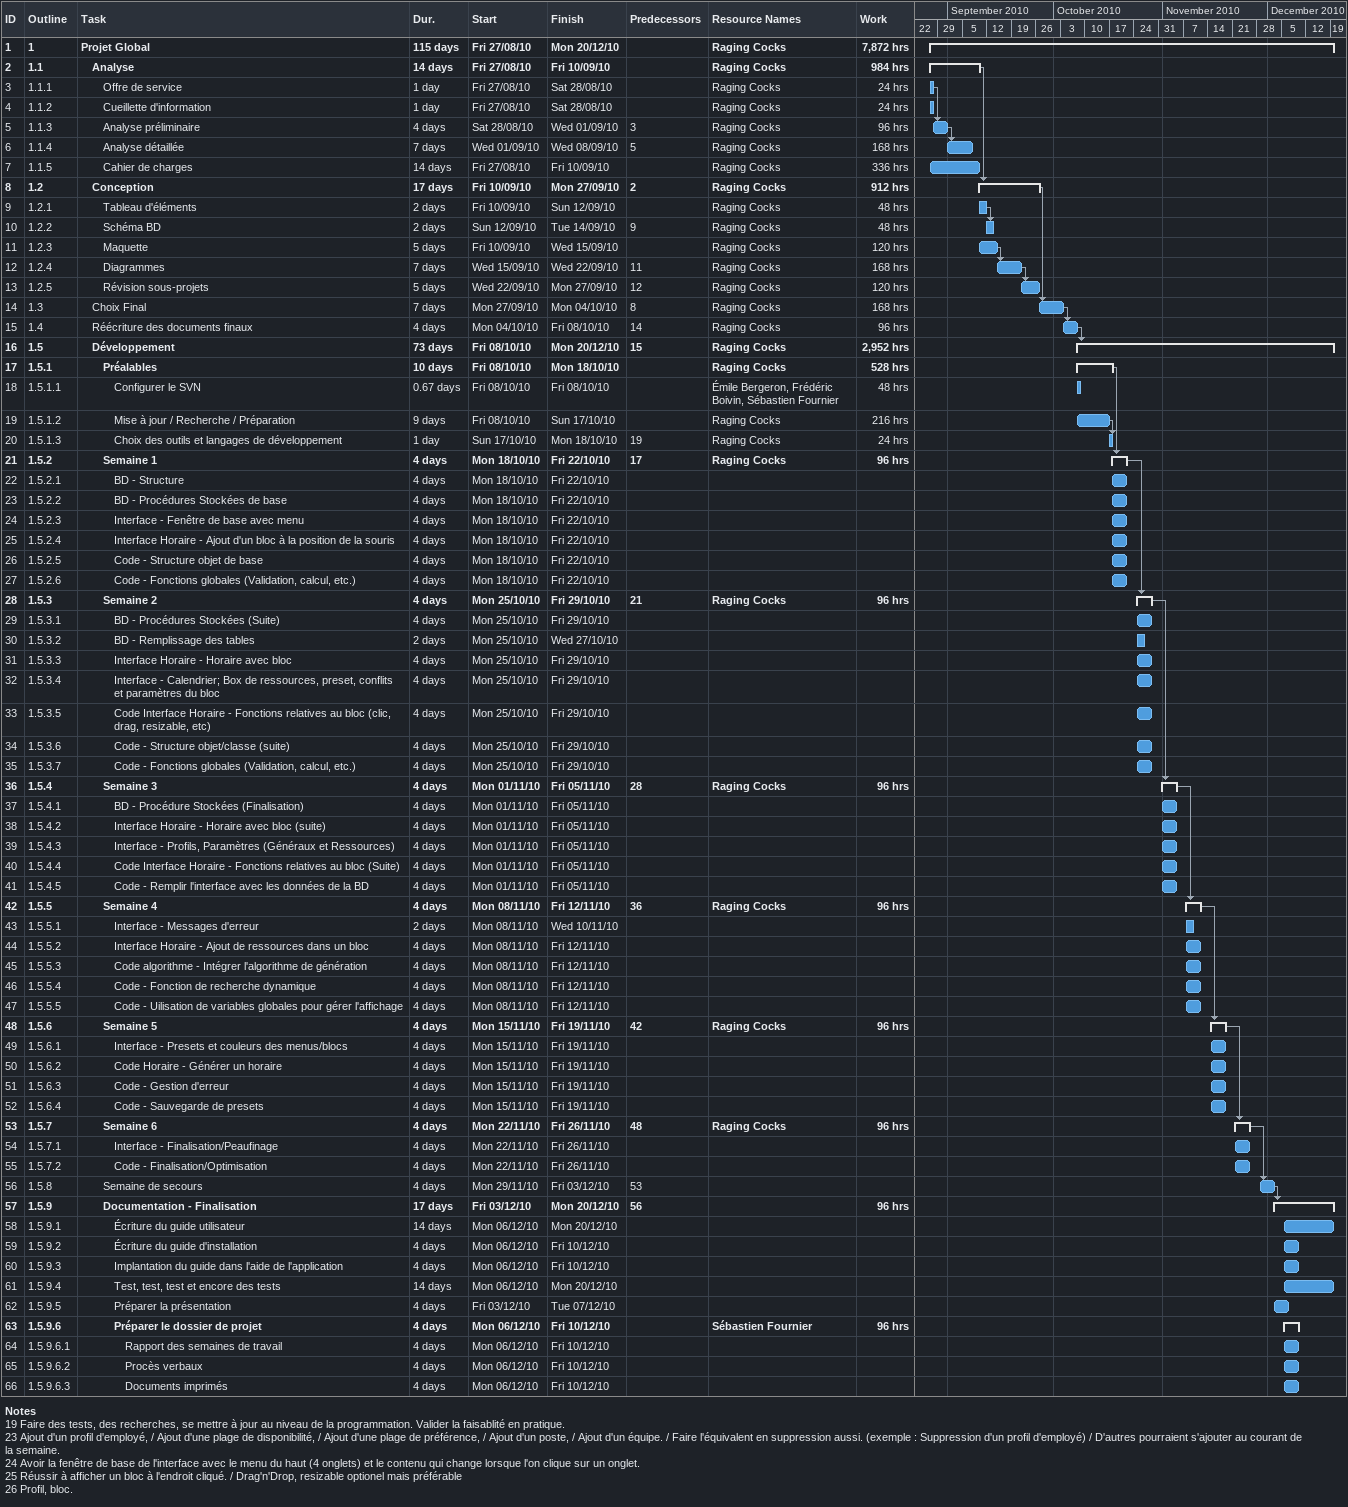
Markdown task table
| ID | WBS | Task | Duration | Start | Finish | Predecessors | Resources | Work (h) |
|---|---|---|---|---|---|---|---|---|
| 1 | 1 | **Projet Global** | 115d | 2010-08-27 | 2010-12-20 |  | Raging Cocks | 7872 |
| 2 | 1.1 | **Analyse** | 14d | 2010-08-27 | 2010-09-10 |  | Raging Cocks | 984 |
| 3 | 1.1.1 | Offre de service | 1d | 2010-08-27 | 2010-08-28 |  | Raging Cocks | 24 |
| 4 | 1.1.2 | Cueillette d'information | 1d | 2010-08-27 | 2010-08-28 |  | Raging Cocks | 24 |
| 5 | 1.1.3 | Analyse préliminaire | 4d | 2010-08-28 | 2010-09-01 | 3 | Raging Cocks | 96 |
| 6 | 1.1.4 | Analyse détaillée | 7d | 2010-09-01 | 2010-09-08 | 5 | Raging Cocks | 168 |
| 7 | 1.1.5 | Cahier de charges | 14d | 2010-08-27 | 2010-09-10 |  | Raging Cocks | 336 |
| 8 | 1.2 | **Conception** | 17d | 2010-09-10 | 2010-09-27 | 2 | Raging Cocks | 912 |
| 9 | 1.2.1 | Tableau d'éléments | 2d | 2010-09-10 | 2010-09-12 |  | Raging Cocks | 48 |
| 10 | 1.2.2 | Schéma BD | 2d | 2010-09-12 | 2010-09-14 | 9 | Raging Cocks | 48 |
| 11 | 1.2.3 | Maquette | 5d | 2010-09-10 | 2010-09-15 |  | Raging Cocks | 120 |
| 12 | 1.2.4 | Diagrammes | 7d | 2010-09-15 | 2010-09-22 | 11 | Raging Cocks | 168 |
| 13 | 1.2.5 | Révision sous-projets | 5d | 2010-09-22 | 2010-09-27 | 12 | Raging Cocks | 120 |
| 14 | 1.3 | Choix Final | 7d | 2010-09-27 | 2010-10-04 | 8 | Raging Cocks | 168 |
| 15 | 1.4 | Réécriture des documents finaux | 4d | 2010-10-04 | 2010-10-08 | 14 | Raging Cocks | 96 |
| 16 | 1.5 | **Développement** | 73d | 2010-10-08 | 2010-12-20 | 15 | Raging Cocks | 2952 |
| 17 | 1.5.1 | **Préalables** | 10d | 2010-10-08 | 2010-10-18 |  | Raging Cocks | 528 |
| 18 | 1.5.1.1 | Configurer le SVN | 0.67d | 2010-10-08 | 2010-10-08 |  | Émile Bergeron, Frédéric Boivin, Sébastien Fournier | 48 |
| 19 | 1.5.1.2 | Mise à jour / Recherche / Préparation | 9d | 2010-10-08 | 2010-10-17 |  | Raging Cocks | 216 |
| 20 | 1.5.1.3 | Choix des outils et langages de développement | 1d | 2010-10-17 | 2010-10-18 | 19 | Raging Cocks | 24 |
| 21 | 1.5.2 | **Semaine 1** | 4d | 2010-10-18 | 2010-10-22 | 17 | Raging Cocks | 96 |
| 22 | 1.5.2.1 | BD - Structure | 4d | 2010-10-18 | 2010-10-22 |  |  |  |
| 23 | 1.5.2.2 | BD - Procédures Stockées de base | 4d | 2010-10-18 | 2010-10-22 |  |  |  |
| 24 | 1.5.2.3 | Interface - Fenêtre de base avec menu | 4d | 2010-10-18 | 2010-10-22 |  |  |  |
| 25 | 1.5.2.4 | Interface Horaire - Ajout d'un bloc à la position de la souris | 4d | 2010-10-18 | 2010-10-22 |  |  |  |
| 26 | 1.5.2.5 | Code - Structure objet de base | 4d | 2010-10-18 | 2010-10-22 |  |  |  |
| 27 | 1.5.2.6 | Code - Fonctions globales (Validation, calcul, etc.) | 4d | 2010-10-18 | 2010-10-22 |  |  |  |
| 28 | 1.5.3 | **Semaine 2** | 4d | 2010-10-25 | 2010-10-29 | 21 | Raging Cocks | 96 |
| 29 | 1.5.3.1 | BD - Procédures Stockées (Suite) | 4d | 2010-10-25 | 2010-10-29 |  |  |  |
| 30 | 1.5.3.2 | BD - Remplissage des tables | 2d | 2010-10-25 | 2010-10-27 |  |  |  |
| 31 | 1.5.3.3 | Interface Horaire - Horaire avec bloc | 4d | 2010-10-25 | 2010-10-29 |  |  |  |
| 32 | 1.5.3.4 | Interface - Calendrier; Box de ressources, preset, conflits et paramètres du bloc | 4d | 2010-10-25 | 2010-10-29 |  |  |  |
| 33 | 1.5.3.5 | Code Interface Horaire - Fonctions relatives au bloc (clic, drag, resizable, etc) | 4d | 2010-10-25 | 2010-10-29 |  |  |  |
| 34 | 1.5.3.6 | Code - Structure objet/classe (suite) | 4d | 2010-10-25 | 2010-10-29 |  |  |  |
| 35 | 1.5.3.7 | Code - Fonctions globales (Validation, calcul, etc.) | 4d | 2010-10-25 | 2010-10-29 |  |  |  |
| 36 | 1.5.4 | **Semaine 3** | 4d | 2010-11-01 | 2010-11-05 | 28 | Raging Cocks | 96 |
| 37 | 1.5.4.1 | BD - Procédure Stockées (Finalisation) | 4d | 2010-11-01 | 2010-11-05 |  |  |  |
| 38 | 1.5.4.2 | Interface Horaire - Horaire avec bloc (suite) | 4d | 2010-11-01 | 2010-11-05 |  |  |  |
| 39 | 1.5.4.3 | Interface - Profils, Paramètres (Généraux et Ressources) | 4d | 2010-11-01 | 2010-11-05 |  |  |  |
| 40 | 1.5.4.4 | Code Interface Horaire - Fonctions relatives au bloc (Suite) | 4d | 2010-11-01 | 2010-11-05 |  |  |  |
| 41 | 1.5.4.5 | Code - Remplir l'interface avec les données de la BD | 4d | 2010-11-01 | 2010-11-05 |  |  |  |
| 42 | 1.5.5 | **Semaine 4** | 4d | 2010-11-08 | 2010-11-12 | 36 | Raging Cocks | 96 |
| 43 | 1.5.5.1 | Interface - Messages d'erreur | 2d | 2010-11-08 | 2010-11-10 |  |  |  |
| 44 | 1.5.5.2 | Interface Horaire - Ajout de ressources dans un bloc | 4d | 2010-11-08 | 2010-11-12 |  |  |  |
| 45 | 1.5.5.3 | Code algorithme - Intégrer l'algorithme de génération | 4d | 2010-11-08 | 2010-11-12 |  |  |  |
| 46 | 1.5.5.4 | Code - Fonction de recherche dynamique | 4d | 2010-11-08 | 2010-11-12 |  |  |  |
| 47 | 1.5.5.5 | Code - Uilisation de variables globales pour gérer l'affichage | 4d | 2010-11-08 | 2010-11-12 |  |  |  |
| 48 | 1.5.6 | **Semaine 5** | 4d | 2010-11-15 | 2010-11-19 | 42 | Raging Cocks | 96 |
| 49 | 1.5.6.1 | Interface - Presets et couleurs des menus/blocs | 4d | 2010-11-15 | 2010-11-19 |  |  |  |
| 50 | 1.5.6.2 | Code Horaire - Générer un horaire | 4d | 2010-11-15 | 2010-11-19 |  |  |  |
| 51 | 1.5.6.3 | Code - Gestion d'erreur | 4d | 2010-11-15 | 2010-11-19 |  |  |  |
| 52 | 1.5.6.4 | Code - Sauvegarde de presets | 4d | 2010-11-15 | 2010-11-19 |  |  |  |
| 53 | 1.5.7 | **Semaine 6** | 4d | 2010-11-22 | 2010-11-26 | 48 | Raging Cocks | 96 |
| 54 | 1.5.7.1 | Interface - Finalisation/Peaufinage | 4d | 2010-11-22 | 2010-11-26 |  |  |  |
| 55 | 1.5.7.2 | Code - Finalisation/Optimisation | 4d | 2010-11-22 | 2010-11-26 |  |  |  |
| 56 | 1.5.8 | Semaine de secours | 4d | 2010-11-29 | 2010-12-03 | 53 |  |  |
| 57 | 1.5.9 | **Documentation - Finalisation** | 17d | 2010-12-03 | 2010-12-20 | 56 |  | 96 |
| 58 | 1.5.9.1 | Écriture du guide utilisateur | 14d | 2010-12-06 | 2010-12-20 |  |  |  |
| 59 | 1.5.9.2 | Écriture du guide d'installation | 4d | 2010-12-06 | 2010-12-10 |  |  |  |
| 60 | 1.5.9.3 | Implantation du guide dans l'aide de l'application | 4d | 2010-12-06 | 2010-12-10 |  |  |  |
| 61 | 1.5.9.4 | Test, test, test et encore des tests | 14d | 2010-12-06 | 2010-12-20 |  |  |  |
| 62 | 1.5.9.5 | Préparer la présentation | 4d | 2010-12-03 | 2010-12-07 |  |  |  |
| 63 | 1.5.9.6 | **Préparer le dossier de projet** | 4d | 2010-12-06 | 2010-12-10 |  | Sébastien Fournier | 96 |
| 64 | 1.5.9.6.1 | Rapport des semaines de travail | 4d | 2010-12-06 | 2010-12-10 |  |  |  |
| 65 | 1.5.9.6.2 | Procès verbaux | 4d | 2010-12-06 | 2010-12-10 |  |  |  |
| 66 | 1.5.9.6.3 | Documents imprimés | 4d | 2010-12-06 | 2010-12-10 |  |  |  |

Notes
- 19: Faire des tests, des recherches, se mettre à jour au niveau de la programmation. Valider la faisablité en pratique.
- 23: Ajout d'un profil d'employé, / Ajout d'une plage de disponibilité, / Ajout d'une plage de préférence, / Ajout d'un poste, / Ajout d'un équipe. / Faire l'équivalent en suppression aussi. (exemple : Suppression d'un profil d'employé) / D'autres pourraient s'ajouter au courant de la semaine.
- 24: Avoir la fenêtre de base de l'interface avec le menu du haut (4 onglets) et le contenu qui change lorsque l'on clique sur un onglet.
- 25: Réussir à afficher un bloc à l'endroit cliqué. / Drag'n'Drop, resizable optionel mais préférable
- 26: Profil, bloc.
